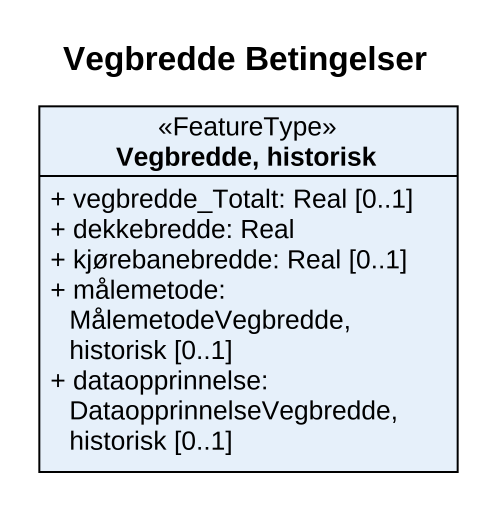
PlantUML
@startuml
title Vegbredde Betingelser
hide circle
hide empty members
skinparam classAttributeIconSize 0
class "Vegbredde, historisk" as Vegbredde_historisk <<FeatureType>> {
  + vegbredde_Totalt: Real [0..1]
  + dekkebredde: Real
  + kjørebanebredde: Real [0..1]
  + målemetode: MålemetodeVegbredde, historisk [0..1]
  + dataopprinnelse: DataopprinnelseVegbredde, historisk [0..1]
}
@enduml
